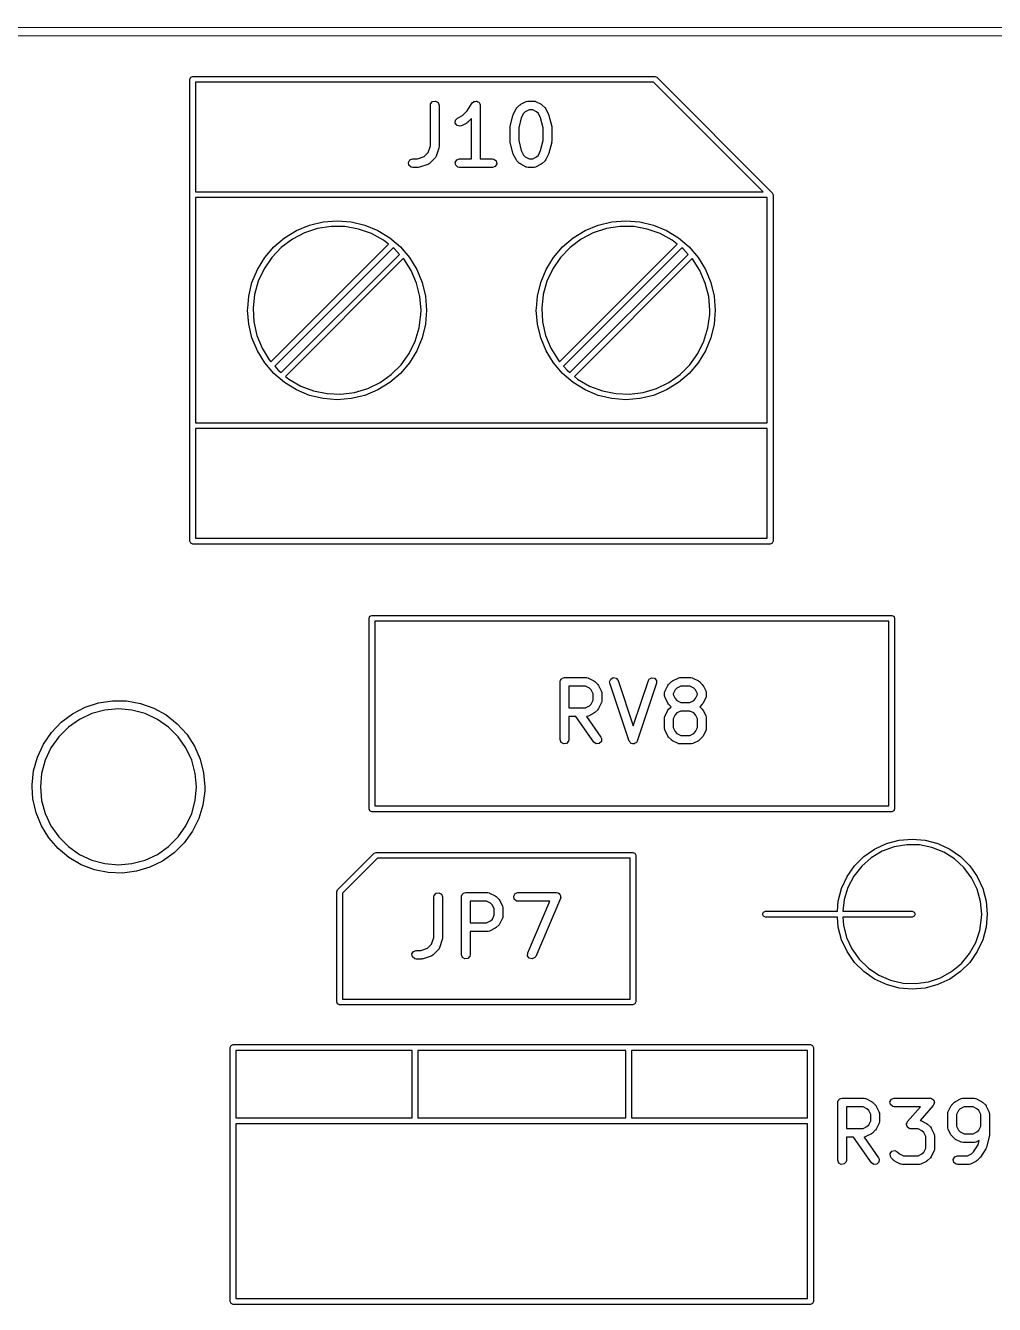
# Model space of a CAD drawing. Extents: x 10 to 287, y -200 to -10.
# Drawn here: x 139.07 to 155.85, y -58.83 to -36.68 of the extents above; entities that cross this region are included whole.
import ezdxf

# ---------------------------------------------------------------- set-up
doc = ezdxf.new("R2010")
doc.units = 0
doc.layers.add('BLACK', color=7, linetype='CONTINUOUS')

msp = doc.modelspace()

# ---------------------------------------------------------------- linework, layer by layer
at = {"layer": 'BLACK', "linetype": 'CONTINUOUS'}
for p, q in [((33.4913, -36.6809), (206.846, -36.7288)), ((206.771, -36.8788), (33.5663, -36.8309)), ((141.915, -37.611), (141.93, -37.5757)), ((141.915, -45.611), (141.915, -37.611)), ((141.93, -37.5757), (141.965, -37.561)), ((141.965, -37.561), (149.965, -37.561)), ((149.965, -37.561), (150, -37.5757)), ((150, -37.5757), (152, -39.5757)), ((142.015, -37.661), (142.015, -39.561)), ((149.944, -37.661), (142.015, -37.661)), ((151.844, -39.561), (149.944, -37.661)), ((146.08, -38.0634), (146.085, -38.0378)), ((146.08, -38.7655), (146.08, -38.0634)), ((146.085, -38.0378), (146.118, -37.9985)), ((146.118, -37.9985), (146.168, -37.9896)), ((146.168, -37.9896), (146.213, -38.0152)), ((146.213, -38.0152), (146.23, -38.0634)), ((146.23, -38.0634), (146.23, -38.7777)), ((146.716, -38.1585), (146.807, -38.0218)), ((146.807, -38.0218), (146.825, -38.003)), ((146.825, -38.003), (146.829, -38.0018)), ((146.829, -38.0018), (146.832, -37.9985)), ((146.832, -37.9985), (146.854, -37.9947)), ((146.854, -37.9947), (146.875, -37.9886)), ((146.875, -37.9886), (146.879, -37.9903)), ((146.879, -37.9903), (146.883, -37.9896)), ((146.883, -37.9896), (146.902, -38.0004)), ((146.902, -38.0004), (146.922, -38.0092)), ((146.922, -38.0092), (146.923, -38.0131)), ((146.923, -38.0131), (146.927, -38.0152)), ((146.927, -38.0152), (146.935, -38.0357)), ((146.935, -38.0357), (146.944, -38.0552)), ((146.944, -38.0552), (146.943, -38.0594)), ((146.943, -38.0594), (146.945, -38.0634)), ((146.945, -38.0634), (146.945, -38.9884)), ((147.579, -38.1056), (147.626, -38.058)), ((147.626, -38.058), (147.645, -38.0452)), ((147.645, -38.0452), (147.646, -38.044)), ((147.646, -38.044), (147.741, -37.9963)), ((147.741, -37.9963), (147.766, -37.9889)), ((147.766, -37.9889), (147.77, -37.99)), ((147.77, -37.99), (147.775, -37.9884)), ((147.775, -37.9884), (147.87, -37.9884)), ((147.87, -37.9884), (147.895, -37.9929)), ((147.895, -37.9929), (147.899, -37.9958)), ((147.899, -37.9958), (147.903, -37.9963)), ((147.903, -37.9963), (147.999, -38.044)), ((147.999, -38.044), (148.017, -38.0573)), ((148.017, -38.0573), (148.018, -38.058)), ((148.018, -38.058), (148.066, -38.1056)), ((146.515, -38.3193), (146.551, -38.2821)), ((146.551, -38.2821), (146.635, -38.2399)), ((146.635, -38.2399), (146.716, -38.1585)), ((146.795, -38.2921), (146.732, -38.3546)), ((146.795, -38.9884), (146.795, -38.2921)), ((147.464, -38.4262), (147.511, -38.2357)), ((147.511, -38.2357), (147.517, -38.2239)), ((147.517, -38.2204), (147.565, -38.1251)), ((147.517, -38.2239), (147.517, -38.2204)), ((147.565, -38.1251), (147.578, -38.1071)), ((147.578, -38.1071), (147.579, -38.1056)), ((147.655, -38.2801), (147.611, -38.4536)), ((147.693, -38.2031), (147.655, -38.2801)), ((147.724, -38.1727), (147.693, -38.2031)), ((147.792, -38.1384), (147.724, -38.1727)), ((147.852, -38.1384), (147.792, -38.1384)), ((147.921, -38.1727), (147.852, -38.1384)), ((147.951, -38.2031), (147.921, -38.1727)), ((147.989, -38.2801), (147.951, -38.2031)), ((148.033, -38.4536), (147.989, -38.2801)), ((148.066, -38.1056), (148.079, -38.124)), ((148.079, -38.124), (148.08, -38.1251)), ((148.08, -38.1251), (148.127, -38.2204)), ((148.127, -38.2204), (148.131, -38.2328)), ((148.131, -38.2328), (148.133, -38.2357)), ((148.133, -38.2357), (148.181, -38.4262)), ((146.512, -38.3705), (146.515, -38.3193)), ((146.543, -38.4117), (146.512, -38.3705)), ((146.593, -38.4236), (146.543, -38.4117)), ((146.618, -38.4162), (146.593, -38.4236)), ((146.713, -38.3686), (146.618, -38.4162)), ((146.714, -38.3674), (146.713, -38.3686)), ((146.732, -38.3546), (146.714, -38.3674)), ((147.461, -38.4444), (147.464, -38.4296)), ((147.461, -38.6825), (147.461, -38.4444)), ((147.464, -38.4296), (147.464, -38.4262)), ((147.611, -38.4536), (147.611, -38.6732)), ((148.033, -38.6732), (148.033, -38.4536)), ((148.181, -38.4262), (148.182, -38.4411)), ((148.182, -38.4411), (148.183, -38.4444)), ((148.183, -38.4444), (148.183, -38.6825)), ((147.463, -38.6857), (147.461, -38.6825)), ((147.464, -38.7007), (147.463, -38.6857)), ((147.511, -38.8911), (147.464, -38.7007)), ((147.611, -38.6732), (147.655, -38.8468)), ((147.989, -38.8468), (148.033, -38.6732)), ((148.181, -38.7007), (148.133, -38.8911)), ((148.183, -38.6825), (148.18, -38.6972)), ((148.18, -38.6972), (148.181, -38.7007)), ((145.858, -38.9884), (145.972, -38.9503)), ((145.972, -38.9503), (146.042, -38.8801)), ((146.042, -38.8801), (146.08, -38.7655)), ((146.161, -38.9736), (146.066, -39.0688)), ((146.163, -38.9695), (146.161, -38.9736)), ((146.167, -38.9672), (146.163, -38.9695)), ((146.179, -38.9443), (146.167, -38.9672)), ((146.227, -38.8014), (146.179, -38.9443)), ((146.23, -38.7777), (146.227, -38.7998)), ((146.227, -38.7998), (146.227, -38.8014)), ((147.513, -38.8941), (147.511, -38.8911)), ((147.517, -38.9065), (147.513, -38.8941)), ((147.565, -39.0017), (147.517, -38.9065)), ((147.655, -38.8468), (147.693, -38.9238)), ((147.693, -38.9238), (147.724, -38.9542)), ((147.724, -38.9542), (147.792, -38.9884)), ((147.852, -38.9884), (147.921, -38.9542)), ((147.921, -38.9542), (147.951, -38.9238)), ((147.951, -38.9238), (147.989, -38.8468)), ((148.127, -38.9065), (148.08, -39.0017)), ((148.128, -38.903), (148.127, -38.9065)), ((148.133, -38.8911), (148.128, -38.903)), ((145.701, -39.0504), (145.726, -39.006)), ((145.71, -39.1009), (145.701, -39.0504)), ((145.749, -39.1339), (145.71, -39.1009)), ((145.726, -39.006), (145.775, -38.9884)), ((145.775, -39.1384), (145.749, -39.1339)), ((145.775, -38.9884), (145.858, -38.9884)), ((145.87, -39.1384), (145.775, -39.1384)), ((145.871, -39.1379), (145.87, -39.1384)), ((145.893, -39.1346), (145.871, -39.1379)), ((146.036, -39.087), (145.893, -39.1346)), ((146.04, -39.0842), (146.036, -39.087)), ((146.044, -39.0838), (146.04, -39.0842)), ((146.066, -39.0688), (146.044, -39.0838)), ((146.51, -39.0504), (146.536, -39.006)), ((146.519, -39.1009), (146.51, -39.0504)), ((146.558, -39.1339), (146.519, -39.1009)), ((146.536, -39.006), (146.584, -38.9884)), ((146.584, -39.1384), (146.558, -39.1339)), ((146.584, -38.9884), (146.795, -38.9884)), ((147.155, -39.1384), (146.584, -39.1384)), ((146.945, -38.9884), (147.155, -38.9884)), ((147.155, -38.9884), (147.181, -38.9929)), ((147.204, -39.1209), (147.155, -39.1384)), ((147.181, -38.9929), (147.22, -39.0259)), ((147.229, -39.0764), (147.204, -39.1209)), ((147.22, -39.0259), (147.229, -39.0764)), ((147.566, -39.0029), (147.565, -39.0017)), ((147.579, -39.0212), (147.566, -39.0029)), ((147.626, -39.0688), (147.579, -39.0212)), ((147.628, -39.0695), (147.626, -39.0688)), ((147.646, -39.0829), (147.628, -39.0695)), ((147.741, -39.1305), (147.646, -39.0829)), ((147.745, -39.131), (147.741, -39.1305)), ((147.749, -39.1339), (147.745, -39.131)), ((147.775, -39.1384), (147.749, -39.1339)), ((147.87, -39.1384), (147.775, -39.1384)), ((147.792, -38.9884), (147.852, -38.9884)), ((147.874, -39.1369), (147.87, -39.1384)), ((147.878, -39.1379), (147.874, -39.1369)), ((147.903, -39.1305), (147.878, -39.1379)), ((147.999, -39.0829), (147.903, -39.1305)), ((148, -39.0817), (147.999, -39.0829)), ((148.018, -39.0688), (148, -39.0817)), ((148.066, -39.0212), (148.018, -39.0688)), ((148.08, -39.0017), (148.066, -39.0197)), ((148.066, -39.0197), (148.066, -39.0212)), ((142.015, -39.561), (151.844, -39.561)), ((152, -39.5757), (152.015, -39.611)), ((152.015, -39.611), (152.015, -45.611)), ((142.015, -39.661), (142.015, -43.561)), ((151.915, -39.661), (142.015, -39.661)), ((151.915, -43.561), (151.915, -39.661)), ((143.986, -40.1369), (144.223, -40.0801)), ((144.223, -40.0801), (144.465, -40.061)), ((144.465, -40.061), (144.707, -40.0801)), ((144.707, -40.0801), (144.944, -40.1369)), ((148.986, -40.1369), (149.223, -40.0801)), ((149.223, -40.0801), (149.465, -40.061)), ((149.465, -40.061), (149.707, -40.0801)), ((149.707, -40.0801), (149.944, -40.1369)), ((143.554, -40.3571), (143.761, -40.23)), ((143.901, -40.2698), (143.69, -40.3799)), ((143.761, -40.23), (143.986, -40.1369)), ((144.128, -40.1957), (143.901, -40.2698)), ((144.364, -40.1596), (144.128, -40.1957)), ((144.602, -40.1625), (144.364, -40.1596)), ((144.837, -40.2043), (144.602, -40.1625)), ((145.061, -40.2839), (144.837, -40.2043)), ((144.944, -40.1369), (145.169, -40.23)), ((145.27, -40.3992), (145.061, -40.2839)), ((145.169, -40.23), (145.376, -40.3571)), ((148.554, -40.3571), (148.761, -40.23)), ((148.901, -40.2698), (148.69, -40.3799)), ((148.761, -40.23), (148.986, -40.1369)), ((149.128, -40.1957), (148.901, -40.2698)), ((149.364, -40.1596), (149.128, -40.1957)), ((149.602, -40.1625), (149.364, -40.1596)), ((149.837, -40.2043), (149.602, -40.1625)), ((150.061, -40.2839), (149.837, -40.2043)), ((149.944, -40.1369), (150.169, -40.23)), ((150.27, -40.3992), (150.061, -40.2839)), ((150.169, -40.23), (150.376, -40.3571)), ((143.211, -40.7), (143.369, -40.515)), ((143.319, -42.5031), (145.355, -40.4662)), ((143.499, -40.523), (143.334, -40.6954)), ((143.369, -40.515), (143.554, -40.3571)), ((145.434, -40.5286), (143.385, -42.5789)), ((143.69, -40.3799), (143.499, -40.523)), ((145.355, -40.4662), (145.27, -40.3992)), ((145.376, -40.3571), (145.561, -40.515)), ((145.457, -40.5469), (145.434, -40.5286)), ((145.561, -40.515), (145.719, -40.7)), ((148.211, -40.7), (148.369, -40.515)), ((148.319, -42.5031), (150.356, -40.4667)), ((148.499, -40.523), (148.334, -40.6954)), ((148.369, -40.515), (148.554, -40.3571)), ((150.435, -40.5291), (148.385, -42.5789)), ((148.69, -40.3799), (148.499, -40.523)), ((150.356, -40.4667), (150.27, -40.3992)), ((150.376, -40.3571), (150.561, -40.515)), ((150.457, -40.5469), (150.435, -40.5291)), ((150.561, -40.515), (150.719, -40.7)), ((143.084, -40.9074), (143.211, -40.7)), ((143.334, -40.6954), (143.2, -40.8924)), ((143.497, -42.6917), (145.545, -40.6428)), ((145.612, -40.7169), (143.574, -42.7559)), ((145.545, -40.6428), (145.457, -40.5469)), ((145.618, -40.7233), (145.612, -40.7169)), ((145.747, -40.9235), (145.618, -40.7233)), ((145.719, -40.7), (145.846, -40.9074)), ((148.084, -40.9074), (148.211, -40.7)), ((148.334, -40.6954), (148.2, -40.8924)), ((148.497, -42.6917), (150.545, -40.6433)), ((150.612, -40.7174), (148.574, -42.7559)), ((150.545, -40.6433), (150.457, -40.5469)), ((150.618, -40.7233), (150.612, -40.7174)), ((150.747, -40.9235), (150.618, -40.7233)), ((150.719, -40.7), (150.846, -40.9074)), ((142.991, -41.1321), (143.084, -40.9074)), ((143.2, -40.8924), (143.1, -41.1086)), ((145.842, -41.1422), (145.747, -40.9235)), ((145.846, -40.9074), (145.939, -41.1321)), ((147.991, -41.1321), (148.084, -40.9074)), ((148.2, -40.8924), (148.1, -41.1086)), ((150.842, -41.1422), (150.747, -40.9235)), ((150.846, -40.9074), (150.939, -41.1321)), ((142.934, -41.3686), (142.991, -41.1321)), ((143.1, -41.1086), (143.036, -41.3384)), ((145.9, -41.3734), (145.842, -41.1422)), ((145.939, -41.1321), (145.996, -41.3686)), ((147.934, -41.3686), (147.991, -41.1321)), ((148.1, -41.1086), (148.036, -41.3384)), ((150.9, -41.3734), (150.842, -41.1422)), ((150.939, -41.1321), (150.996, -41.3686)), ((142.918, -41.5755), (142.934, -41.3686)), ((143.036, -41.3384), (143.01, -41.5755)), ((145.92, -41.611), (145.9, -41.3734)), ((145.996, -41.3686), (146.015, -41.611)), ((147.918, -41.5755), (147.934, -41.3686)), ((148.036, -41.3384), (148.01, -41.5755)), ((150.92, -41.611), (150.9, -41.3734)), ((150.996, -41.3686), (151.015, -41.611)), ((142.915, -41.611), (142.918, -41.5755)), ((142.934, -41.8535), (142.915, -41.611)), ((143.01, -41.5755), (143.024, -41.8135)), ((145.918, -41.6821), (145.92, -41.611)), ((146.015, -41.611), (145.996, -41.8535)), ((147.915, -41.611), (147.918, -41.5755)), ((147.934, -41.8535), (147.915, -41.611)), ((148.01, -41.5755), (148.024, -41.8135)), ((150.918, -41.6821), (150.92, -41.611)), ((151.015, -41.611), (150.996, -41.8535)), ((142.991, -42.09), (142.934, -41.8535)), ((143.024, -41.8135), (143.077, -42.0461)), ((145.887, -41.9185), (145.918, -41.6821)), ((145.996, -41.8535), (145.939, -42.09)), ((147.991, -42.09), (147.934, -41.8535)), ((148.024, -41.8135), (148.077, -42.0461)), ((150.887, -41.9185), (150.918, -41.6821)), ((150.996, -41.8535), (150.939, -42.09)), ((143.077, -42.0461), (143.166, -42.2671)), ((145.818, -42.1467), (145.887, -41.9185)), ((148.077, -42.0461), (148.166, -42.2671)), ((150.818, -42.1467), (150.887, -41.9185)), ((143.084, -42.3147), (142.991, -42.09)), ((143.166, -42.2671), (143.291, -42.4704)), ((145.712, -42.3604), (145.818, -42.1467)), ((145.939, -42.09), (145.846, -42.3147)), ((148.084, -42.3147), (147.991, -42.09)), ((148.166, -42.2671), (148.291, -42.4704)), ((150.712, -42.3604), (150.818, -42.1467)), ((150.939, -42.09), (150.846, -42.3147)), ((143.211, -42.5221), (143.084, -42.3147)), ((143.369, -42.7071), (143.211, -42.5221)), ((143.291, -42.4704), (143.319, -42.5031)), ((145.719, -42.5221), (145.561, -42.7071)), ((145.573, -42.554), (145.712, -42.3604)), ((145.846, -42.3147), (145.719, -42.5221)), ((148.211, -42.5221), (148.084, -42.3147)), ((148.369, -42.7071), (148.211, -42.5221)), ((148.291, -42.4704), (148.319, -42.5031)), ((150.719, -42.5221), (150.561, -42.7071)), ((150.573, -42.554), (150.712, -42.3604)), ((150.846, -42.3147), (150.719, -42.5221)), ((143.554, -42.865), (143.369, -42.7071)), ((143.385, -42.5789), (143.447, -42.6506)), ((143.447, -42.6506), (143.497, -42.6917)), ((145.21, -42.8608), (145.404, -42.7223)), ((145.561, -42.7071), (145.376, -42.865)), ((145.404, -42.7223), (145.573, -42.554)), ((148.554, -42.865), (148.369, -42.7071)), ((148.385, -42.5789), (148.447, -42.6506)), ((148.447, -42.6506), (148.497, -42.6917)), ((150.21, -42.8608), (150.404, -42.7223)), ((150.561, -42.7071), (150.376, -42.865)), ((150.404, -42.7223), (150.573, -42.554)), ((143.761, -42.9921), (143.554, -42.865)), ((143.574, -42.7559), (143.63, -42.8029)), ((143.63, -42.8029), (143.836, -42.9232)), ((143.836, -42.9232), (144.059, -43.0082)), ((144.768, -43.0342), (144.996, -42.9657)), ((144.996, -42.9657), (145.21, -42.8608)), ((145.376, -42.865), (145.169, -42.9921)), ((148.761, -42.9921), (148.554, -42.865)), ((148.574, -42.7559), (148.63, -42.8029)), ((148.63, -42.8029), (148.836, -42.9232)), ((148.836, -42.9232), (149.059, -43.0082)), ((149.768, -43.0342), (149.996, -42.9657)), ((149.996, -42.9657), (150.21, -42.8608)), ((150.376, -42.865), (150.169, -42.9921)), ((143.986, -43.0852), (143.761, -42.9921)), ((144.223, -43.142), (143.986, -43.0852)), ((144.059, -43.0082), (144.293, -43.0558)), ((144.465, -43.161), (144.223, -43.142)), ((144.293, -43.0558), (144.531, -43.0645)), ((144.707, -43.142), (144.465, -43.161)), ((144.531, -43.0645), (144.768, -43.0342)), ((144.944, -43.0852), (144.707, -43.142)), ((145.169, -42.9921), (144.944, -43.0852)), ((148.986, -43.0852), (148.761, -42.9921)), ((149.223, -43.142), (148.986, -43.0852)), ((149.059, -43.0082), (149.293, -43.0558)), ((149.465, -43.161), (149.223, -43.142)), ((149.293, -43.0558), (149.531, -43.0645)), ((149.707, -43.142), (149.465, -43.161)), ((149.531, -43.0645), (149.768, -43.0342)), ((149.944, -43.0852), (149.707, -43.142)), ((150.169, -42.9921), (149.944, -43.0852)), ((142.015, -43.561), (151.915, -43.561)), ((142.015, -43.661), (142.015, -45.561)), ((151.915, -43.661), (142.015, -43.661)), ((151.915, -45.561), (151.915, -43.661)), ((141.93, -45.6464), (141.915, -45.611)), ((142.015, -45.561), (151.915, -45.561)), ((152.015, -45.611), (152, -45.6464)), ((141.965, -45.661), (141.93, -45.6464)), ((151.965, -45.661), (141.965, -45.661)), ((152, -45.6464), (151.965, -45.661)), ((145.019, -46.946), (145.034, -46.9107)), ((145.019, -50.246), (145.019, -46.946)), ((145.034, -46.9107), (145.069, -46.896)), ((145.069, -46.896), (154.069, -46.896)), ((154.069, -46.896), (154.104, -46.9107)), ((154.104, -46.9107), (154.119, -46.946)), ((154.119, -46.946), (154.119, -50.246)), ((145.119, -46.996), (145.119, -50.196)), ((154.019, -46.996), (145.119, -46.996)), ((154.019, -50.196), (154.019, -46.996)), ((148.327, -48.0484), (148.329, -48.0387)), ((148.327, -49.0484), (148.327, -48.0484)), ((148.328, -48.0354), (148.33, -48.0325)), ((148.329, -48.0387), (148.328, -48.0354)), ((148.33, -48.0325), (148.332, -48.0228)), ((148.332, -48.0228), (148.344, -48.0078)), ((148.344, -48.0078), (148.354, -47.991)), ((148.354, -47.991), (148.36, -47.9887)), ((148.36, -47.9887), (148.365, -47.9835)), ((148.365, -47.9835), (148.384, -47.9801)), ((148.384, -47.9801), (148.402, -47.9734)), ((148.402, -47.9734), (148.783, -47.9734)), ((148.783, -47.9734), (148.809, -47.9779)), ((148.809, -47.9779), (148.812, -47.9808)), ((148.812, -47.9808), (148.817, -47.9813)), ((148.817, -47.9813), (148.912, -48.029)), ((148.912, -48.029), (148.93, -48.0423)), ((148.93, -48.0423), (148.931, -48.043)), ((148.931, -48.043), (148.979, -48.0906)), ((149.184, -48.0464), (149.203, -47.9987)), ((149.188, -48.0721), (149.184, -48.0464)), ((149.203, -47.9987), (149.248, -47.9742)), ((149.248, -47.9742), (149.299, -47.9845)), ((149.299, -47.9845), (149.33, -48.0247)), ((149.33, -48.0247), (149.593, -48.8113)), ((149.593, -48.8113), (149.855, -48.0247)), ((149.855, -48.0247), (149.867, -48.0018)), ((149.867, -48.0018), (149.911, -47.9749)), ((149.911, -47.9749), (149.962, -47.9825)), ((149.962, -47.9825), (149.996, -48.0209)), ((149.996, -48.0209), (149.997, -48.0721)), ((150.206, -48.0906), (150.254, -48.043)), ((150.254, -48.043), (150.272, -48.0302)), ((150.272, -48.0302), (150.273, -48.029)), ((150.273, -48.029), (150.369, -47.9813)), ((150.369, -47.9813), (150.394, -47.9739)), ((150.394, -47.9739), (150.398, -47.975)), ((150.398, -47.975), (150.402, -47.9734)), ((150.402, -47.9734), (150.593, -47.9734)), ((150.593, -47.9734), (150.618, -47.9779)), ((150.618, -47.9779), (150.622, -47.9808)), ((150.622, -47.9808), (150.626, -47.9813)), ((150.626, -47.9813), (150.721, -48.029)), ((150.721, -48.029), (150.739, -48.0423)), ((150.739, -48.0423), (150.741, -48.043)), ((150.741, -48.043), (150.789, -48.0906)), ((148.477, -48.1234), (148.477, -48.4972)), ((148.765, -48.1234), (148.477, -48.1234)), ((148.834, -48.1577), (148.765, -48.1234)), ((148.864, -48.1881), (148.834, -48.1577)), ((148.899, -48.2566), (148.864, -48.1881)), ((148.899, -48.3641), (148.899, -48.2566)), ((148.979, -48.0906), (148.992, -48.109)), ((148.992, -48.109), (148.993, -48.1101)), ((148.993, -48.1101), (149.041, -48.2054)), ((149.041, -48.2054), (149.048, -48.2303)), ((149.048, -48.2303), (149.047, -48.2347)), ((149.047, -48.2347), (149.049, -48.2389)), ((149.049, -48.2389), (149.049, -48.3818)), ((149.522, -49.0721), (149.188, -48.0721)), ((149.997, -48.0721), (149.664, -49.0721)), ((150.137, -48.2389), (150.141, -48.2132)), ((150.137, -48.2865), (150.137, -48.2389)), ((150.141, -48.2132), (150.144, -48.2098)), ((150.144, -48.2098), (150.145, -48.2054)), ((150.145, -48.2054), (150.192, -48.1101)), ((150.192, -48.1101), (150.206, -48.0921)), ((150.206, -48.0921), (150.206, -48.0906)), ((150.321, -48.1881), (150.287, -48.2566)), ((150.287, -48.2566), (150.287, -48.2688)), ((150.287, -48.2688), (150.321, -48.3373)), ((150.351, -48.1577), (150.321, -48.1881)), ((150.42, -48.1234), (150.351, -48.1577)), ((150.575, -48.1234), (150.42, -48.1234)), ((150.643, -48.1577), (150.575, -48.1234)), ((150.674, -48.1881), (150.643, -48.1577)), ((150.708, -48.2566), (150.674, -48.1881)), ((150.674, -48.3373), (150.708, -48.2688)), ((150.708, -48.2688), (150.708, -48.2566)), ((150.789, -48.0906), (150.801, -48.109)), ((150.801, -48.109), (150.803, -48.1101)), ((150.803, -48.1101), (150.85, -48.2054)), ((150.85, -48.2054), (150.858, -48.2303)), ((150.858, -48.2303), (150.857, -48.2347)), ((150.857, -48.2347), (150.858, -48.2389)), ((150.858, -48.2389), (150.858, -48.2865)), ((139.882, -48.6011), (140.1, -48.4879)), ((140.1, -48.4879), (140.332, -48.4118)), ((140.332, -48.4118), (140.575, -48.3748)), ((140.575, -48.3748), (140.82, -48.3778)), ((140.82, -48.3778), (141.061, -48.4207)), ((141.061, -48.4207), (141.292, -48.5025)), ((141.292, -48.5025), (141.506, -48.6209)), ((148.477, -48.4972), (148.765, -48.4972)), ((148.765, -48.4972), (148.834, -48.463)), ((148.834, -48.463), (148.864, -48.4326)), ((148.864, -48.4326), (148.899, -48.3641)), ((149.041, -48.4153), (148.993, -48.5105)), ((149.044, -48.4074), (149.041, -48.4108)), ((149.041, -48.4108), (149.041, -48.4153)), ((149.049, -48.3818), (149.044, -48.4074)), ((150.138, -48.2907), (150.137, -48.2865)), ((150.137, -48.2951), (150.138, -48.2907)), ((150.145, -48.3201), (150.137, -48.2951)), ((150.192, -48.4153), (150.145, -48.3201)), ((150.193, -48.4164), (150.192, -48.4153)), ((150.206, -48.4348), (150.193, -48.4164)), ((150.249, -48.477), (150.206, -48.4348)), ((150.206, -48.5192), (150.249, -48.477)), ((150.321, -48.3373), (150.351, -48.3677)), ((150.351, -48.3677), (150.42, -48.402)), ((150.42, -48.402), (150.575, -48.402)), ((150.575, -48.402), (150.643, -48.3677)), ((150.643, -48.3677), (150.674, -48.3373)), ((150.789, -48.4348), (150.746, -48.477)), ((150.746, -48.477), (150.789, -48.5192)), ((150.803, -48.4153), (150.789, -48.4333)), ((150.789, -48.4333), (150.789, -48.4348)), ((150.85, -48.3201), (150.803, -48.4153)), ((150.851, -48.3156), (150.85, -48.3201)), ((150.854, -48.3122), (150.851, -48.3156)), ((150.858, -48.2865), (150.854, -48.3122)), ((139.686, -48.7482), (139.882, -48.6011)), ((140.004, -48.6969), (139.811, -48.8319)), ((140.217, -48.5974), (140.004, -48.6969)), ((140.444, -48.5365), (140.217, -48.5974)), ((140.679, -48.516), (140.444, -48.5365)), ((140.913, -48.5365), (140.679, -48.516)), ((141.141, -48.5974), (140.913, -48.5365)), ((141.354, -48.6969), (141.141, -48.5974)), ((141.547, -48.8319), (141.354, -48.6969)), ((141.506, -48.6209), (141.698, -48.7727)), ((148.601, -48.6472), (148.477, -48.6472)), ((148.477, -48.6472), (148.477, -49.0484)), ((148.912, -49.0914), (148.601, -48.6472)), ((148.787, -48.6457), (148.784, -48.6469)), ((148.784, -48.6469), (149.035, -49.0054)), ((148.792, -48.6467), (148.787, -48.6457)), ((148.817, -48.6393), (148.792, -48.6467)), ((148.912, -48.5917), (148.817, -48.6393)), ((148.913, -48.5905), (148.912, -48.5917)), ((148.931, -48.5776), (148.913, -48.5905)), ((148.979, -48.53), (148.931, -48.5776)), ((148.98, -48.5285), (148.979, -48.53)), ((148.993, -48.5105), (148.98, -48.5285)), ((150.137, -48.6675), (150.141, -48.6418)), ((150.137, -48.8579), (150.137, -48.6675)), ((150.141, -48.6418), (150.144, -48.6384)), ((150.144, -48.6384), (150.145, -48.6339)), ((150.145, -48.6339), (150.192, -48.5387)), ((150.192, -48.5387), (150.206, -48.5207)), ((150.206, -48.5207), (150.206, -48.5192)), ((150.321, -48.6167), (150.287, -48.6852)), ((150.287, -48.6852), (150.287, -48.8402)), ((150.351, -48.5863), (150.321, -48.6167)), ((150.42, -48.552), (150.351, -48.5863)), ((150.575, -48.552), (150.42, -48.552)), ((150.643, -48.5863), (150.575, -48.552)), ((150.674, -48.6167), (150.643, -48.5863)), ((150.708, -48.6852), (150.674, -48.6167)), ((150.708, -48.8402), (150.708, -48.6852)), ((150.789, -48.5192), (150.801, -48.5376)), ((150.801, -48.5376), (150.803, -48.5387)), ((150.803, -48.5387), (150.85, -48.6339)), ((150.85, -48.6339), (150.858, -48.6589)), ((150.858, -48.6589), (150.857, -48.6633)), ((150.857, -48.6633), (150.858, -48.6675)), ((150.858, -48.6675), (150.858, -48.8579)), ((139.379, -49.1276), (139.517, -48.9253)), ((139.517, -48.9253), (139.686, -48.7482)), ((139.811, -48.8319), (139.645, -48.9983)), ((141.713, -48.9983), (141.547, -48.8319)), ((141.698, -48.7727), (141.863, -48.9539)), ((150.138, -48.8622), (150.137, -48.8579)), ((150.137, -48.8665), (150.138, -48.8622)), ((150.145, -48.8915), (150.137, -48.8665)), ((150.192, -48.9867), (150.145, -48.8915)), ((150.287, -48.8402), (150.321, -48.9088)), ((150.321, -48.9088), (150.351, -48.9392)), ((150.351, -48.9392), (150.42, -48.9734)), ((150.575, -48.9734), (150.643, -48.9392)), ((150.643, -48.9392), (150.674, -48.9088)), ((150.674, -48.9088), (150.708, -48.8402)), ((150.85, -48.8915), (150.803, -48.9867)), ((150.851, -48.887), (150.85, -48.8915)), ((150.854, -48.8836), (150.851, -48.887)), ((150.858, -48.8579), (150.854, -48.8836)), ((139.276, -49.3499), (139.379, -49.1276)), ((139.645, -48.9983), (139.51, -49.191)), ((141.848, -49.191), (141.713, -48.9983)), ((141.863, -48.9539), (141.996, -49.1596)), ((141.996, -49.1596), (142.094, -49.3843)), ((148.345, -49.0966), (148.327, -49.0484)), ((148.389, -49.1223), (148.345, -49.0966)), ((148.44, -49.1134), (148.389, -49.1223)), ((148.473, -49.0741), (148.44, -49.1134)), ((148.477, -49.0484), (148.473, -49.0741)), ((148.954, -49.1209), (148.912, -49.0914)), ((149.005, -49.1164), (148.954, -49.1209)), ((149.042, -49.0801), (149.005, -49.1164)), ((149.035, -49.0054), (149.046, -49.029)), ((149.046, -49.029), (149.042, -49.0801)), ((149.523, -49.0738), (149.522, -49.0721)), ((149.523, -49.076), (149.523, -49.0738)), ((149.539, -49.0938), (149.523, -49.076)), ((149.553, -49.1123), (149.539, -49.0938)), ((149.556, -49.1128), (149.553, -49.1123)), ((149.557, -49.1144), (149.556, -49.1128)), ((149.58, -49.1179), (149.557, -49.1144)), ((149.604, -49.1226), (149.58, -49.1179)), ((149.606, -49.1216), (149.604, -49.1226)), ((149.608, -49.1219), (149.606, -49.1216)), ((149.628, -49.1095), (149.608, -49.1219)), ((149.649, -49.0982), (149.628, -49.1095)), ((149.65, -49.0962), (149.649, -49.0982)), ((149.651, -49.095), (149.65, -49.0962)), ((149.664, -49.0721), (149.651, -49.095)), ((150.193, -48.9879), (150.192, -48.9867)), ((150.206, -49.0062), (150.193, -48.9879)), ((150.254, -49.0538), (150.206, -49.0062)), ((150.255, -49.0545), (150.254, -49.0538)), ((150.273, -49.0679), (150.255, -49.0545)), ((150.369, -49.1155), (150.273, -49.0679)), ((150.373, -49.116), (150.369, -49.1155)), ((150.377, -49.1189), (150.373, -49.116)), ((150.402, -49.1234), (150.377, -49.1189)), ((150.593, -49.1234), (150.402, -49.1234)), ((150.42, -48.9734), (150.575, -48.9734)), ((150.597, -49.1219), (150.593, -49.1234)), ((150.601, -49.1229), (150.597, -49.1219)), ((150.626, -49.1155), (150.601, -49.1229)), ((150.721, -49.0679), (150.626, -49.1155)), ((150.723, -49.0667), (150.721, -49.0679)), ((150.741, -49.0538), (150.723, -49.0667)), ((150.789, -49.0062), (150.741, -49.0538)), ((150.803, -48.9867), (150.789, -49.0047)), ((150.789, -49.0047), (150.789, -49.0062)), ((139.21, -49.5859), (139.276, -49.3499)), ((139.51, -49.191), (139.41, -49.4043)), ((141.947, -49.4043), (141.848, -49.191)), ((142.094, -49.3843), (142.154, -49.6219)), ((139.184, -49.8295), (139.21, -49.5859)), ((139.41, -49.4043), (139.349, -49.6316)), ((142.008, -49.6316), (141.947, -49.4043)), ((139.187, -49.866), (139.184, -49.8295)), ((139.349, -49.6316), (139.329, -49.866)), ((142.029, -49.866), (142.008, -49.6316)), ((142.154, -49.6219), (142.174, -49.866)), ((139.199, -50.0741), (139.187, -49.866)), ((139.329, -49.866), (139.349, -50.1005)), ((142.008, -50.1005), (142.029, -49.866)), ((142.172, -49.9391), (142.14, -50.182)), ((142.174, -49.866), (142.172, -49.9391)), ((139.252, -50.3131), (139.199, -50.0741)), ((139.349, -50.1005), (139.41, -50.3278)), ((141.947, -50.3278), (142.008, -50.1005)), ((142.14, -50.182), (142.069, -50.4164)), ((145.034, -50.2814), (145.019, -50.246)), ((145.119, -50.196), (154.019, -50.196)), ((154.119, -50.246), (154.104, -50.2814)), ((139.345, -50.5401), (139.252, -50.3131)), ((139.41, -50.3278), (139.51, -50.5411)), ((141.848, -50.5411), (141.947, -50.3278)), ((142.069, -50.4164), (141.96, -50.636)), ((145.069, -50.296), (145.034, -50.2814)), ((154.069, -50.296), (145.069, -50.296)), ((154.104, -50.2814), (154.069, -50.296)), ((139.473, -50.7489), (139.345, -50.5401)), ((139.51, -50.5411), (139.645, -50.7338)), ((141.713, -50.7338), (141.848, -50.5411)), ((141.96, -50.636), (141.817, -50.8349)), ((139.633, -50.9341), (139.473, -50.7489)), ((139.821, -51.0906), (139.633, -50.9341)), ((139.645, -50.7338), (139.811, -50.9002)), ((139.811, -50.9002), (140.004, -51.0352)), ((141.354, -51.0352), (141.547, -50.9002)), ((141.547, -50.9002), (141.713, -50.7338)), ((141.817, -50.8349), (141.644, -51.0078)), ((153.774, -50.9442), (153.979, -50.8484)), ((154.112, -50.9059), (153.905, -50.9823)), ((153.979, -50.8484), (154.198, -50.7897)), ((154.329, -50.8686), (154.112, -50.9059)), ((154.198, -50.7897), (154.424, -50.77)), ((154.55, -50.8715), (154.329, -50.8686)), ((154.424, -50.77), (154.65, -50.7897)), ((154.766, -50.9145), (154.55, -50.8715)), ((154.65, -50.7897), (154.868, -50.8484)), ((154.971, -50.9962), (154.766, -50.9145)), ((154.868, -50.8484), (155.074, -50.9442)), ((140.033, -51.2142), (139.821, -51.0906)), ((140.004, -51.0352), (140.217, -51.1347)), ((140.217, -51.1347), (140.444, -51.1956)), ((140.913, -51.1956), (141.141, -51.1347)), ((141.141, -51.1347), (141.354, -51.0352)), ((141.444, -51.1501), (141.224, -51.2579)), ((141.644, -51.0078), (141.444, -51.1501)), ((144.474, -51.6496), (145.109, -51.0146)), ((145.165, -51.1), (144.559, -51.7057)), ((145.109, -51.0146), (145.144, -51)), ((145.144, -51), (149.589, -51)), ((149.539, -51.1), (145.165, -51.1)), ((149.539, -53.54), (149.539, -51.1)), ((149.589, -51), (149.624, -51.0146)), ((149.624, -51.0146), (149.639, -51.05)), ((149.639, -51.05), (149.639, -53.59)), ((153.428, -51.2344), (153.588, -51.0741)), ((153.716, -51.095), (153.55, -51.2404)), ((153.588, -51.0741), (153.774, -50.9442)), ((153.905, -50.9823), (153.716, -51.095)), ((155.158, -51.1139), (154.971, -50.9962)), ((155.074, -50.9442), (155.259, -51.0741)), ((155.319, -51.2636), (155.158, -51.1139)), ((155.259, -51.0741), (155.42, -51.2344)), ((140.262, -51.3016), (140.033, -51.2142)), ((140.502, -51.3504), (140.262, -51.3016)), ((140.444, -51.1956), (140.679, -51.2161)), ((140.747, -51.3594), (140.502, -51.3504)), ((140.679, -51.2161), (140.913, -51.1956)), ((140.99, -51.3283), (140.747, -51.3594)), ((141.224, -51.2579), (140.99, -51.3283)), ((153.298, -51.42), (153.428, -51.2344)), ((153.55, -51.2404), (153.413, -51.4136)), ((155.451, -51.4403), (155.319, -51.2636)), ((155.42, -51.2344), (155.55, -51.42)), ((153.202, -51.6254), (153.298, -51.42)), ((153.413, -51.4136), (153.31, -51.6088)), ((155.549, -51.6381), (155.451, -51.4403)), ((155.55, -51.42), (155.645, -51.6254)), ((144.459, -51.685), (144.474, -51.6496)), ((144.459, -53.59), (144.459, -51.685)), ((144.559, -51.7057), (144.559, -53.54)), ((146.141, -51.7724), (146.145, -51.7467)), ((146.141, -52.4745), (146.141, -51.7724)), ((146.145, -51.7467), (146.178, -51.7074)), ((146.178, -51.7074), (146.229, -51.6985)), ((146.229, -51.6985), (146.273, -51.7242)), ((146.273, -51.7242), (146.291, -51.7724)), ((146.291, -51.7724), (146.291, -52.4867)), ((146.617, -51.7724), (146.618, -51.7626)), ((146.617, -52.7724), (146.617, -51.7724)), ((146.618, -51.7594), (146.62, -51.7565)), ((146.618, -51.7626), (146.618, -51.7594)), ((146.62, -51.7565), (146.621, -51.7467)), ((146.621, -51.7467), (146.634, -51.7318)), ((146.634, -51.7318), (146.644, -51.7149)), ((146.644, -51.7149), (146.65, -51.7126)), ((146.65, -51.7126), (146.654, -51.7074)), ((146.654, -51.7074), (146.673, -51.704)), ((146.673, -51.704), (146.692, -51.6974)), ((146.692, -51.6974), (147.073, -51.6974)), ((147.073, -51.6974), (147.098, -51.7019)), ((147.098, -51.7019), (147.102, -51.7048)), ((147.102, -51.7048), (147.106, -51.7053)), ((147.106, -51.7053), (147.201, -51.7529)), ((147.201, -51.7529), (147.219, -51.7663)), ((147.219, -51.7663), (147.221, -51.767)), ((147.221, -51.767), (147.269, -51.8146)), ((147.269, -51.8146), (147.281, -51.833)), ((147.523, -51.7594), (147.548, -51.7149)), ((147.532, -51.8099), (147.523, -51.7594)), ((147.571, -51.8429), (147.532, -51.8099)), ((147.548, -51.7149), (147.596, -51.6974)), ((147.596, -51.6974), (148.263, -51.6974)), ((148.332, -51.8019), (147.904, -52.8019)), ((148.263, -51.6974), (148.289, -51.7019)), ((148.289, -51.7019), (148.296, -51.7076)), ((148.296, -51.7076), (148.304, -51.7096)), ((148.304, -51.7096), (148.315, -51.7236)), ((148.315, -51.7236), (148.328, -51.7349)), ((148.328, -51.7349), (148.33, -51.7436)), ((148.33, -51.7436), (148.335, -51.7507)), ((148.333, -51.7931), (148.332, -51.8019)), ((148.337, -51.7854), (148.333, -51.7931)), ((148.335, -51.7507), (148.334, -51.7682)), ((148.334, -51.7682), (148.337, -51.7854)), ((153.144, -51.8443), (153.202, -51.6254)), ((153.245, -51.8194), (153.221, -52.02)), ((153.31, -51.6088), (153.245, -51.8194)), ((155.609, -51.8504), (155.549, -51.6381)), ((155.645, -51.6254), (155.704, -51.8443)), ((146.767, -51.8474), (146.767, -52.2212)), ((147.055, -51.8474), (146.767, -51.8474)), ((147.123, -51.8816), (147.055, -51.8474)), ((147.154, -51.912), (147.123, -51.8816)), ((147.188, -51.9806), (147.154, -51.912)), ((147.188, -52.088), (147.188, -51.9806)), ((147.281, -51.833), (147.283, -51.8341)), ((147.283, -51.8341), (147.33, -51.9293)), ((147.33, -51.9293), (147.338, -51.9543)), ((147.338, -51.9543), (147.337, -51.9586)), ((147.337, -51.9586), (147.338, -51.9629)), ((147.338, -51.9629), (147.338, -52.1057)), ((147.596, -51.8474), (147.571, -51.8429)), ((148.149, -51.8474), (147.596, -51.8474)), ((147.766, -52.7428), (148.149, -51.8474)), ((151.834, -52.07), (151.849, -52.0346)), ((151.849, -52.0346), (151.884, -52.02)), ((151.884, -52.02), (153.128, -52.02)), ((153.128, -52.02), (153.144, -51.8443)), ((153.221, -52.02), (154.424, -52.02)), ((154.424, -52.02), (154.459, -52.0346)), ((154.459, -52.0346), (154.474, -52.07)), ((155.629, -52.07), (155.609, -51.8504)), ((155.704, -51.8443), (155.724, -52.07)), ((146.767, -52.2212), (147.055, -52.2212)), ((147.055, -52.2212), (147.123, -52.1869)), ((147.123, -52.1869), (147.154, -52.1565)), ((147.154, -52.1565), (147.188, -52.088)), ((147.269, -52.254), (147.221, -52.3016)), ((147.283, -52.2345), (147.269, -52.2525)), ((147.269, -52.2525), (147.269, -52.254)), ((147.33, -52.1393), (147.283, -52.2345)), ((147.331, -52.1348), (147.33, -52.1393)), ((147.334, -52.1314), (147.331, -52.1348)), ((147.338, -52.1057), (147.334, -52.1314)), ((151.849, -52.1054), (151.834, -52.07)), ((151.884, -52.12), (151.849, -52.1054)), ((153.128, -52.12), (151.884, -52.12)), ((153.144, -52.2957), (153.128, -52.12)), ((154.424, -52.12), (153.224, -52.12)), ((153.224, -52.12), (153.234, -52.2585)), ((153.234, -52.2585), (153.288, -52.4723)), ((154.459, -52.1054), (154.424, -52.12)), ((154.474, -52.07), (154.459, -52.1054)), ((155.596, -52.3513), (155.627, -52.1331)), ((155.627, -52.1331), (155.629, -52.07)), ((155.724, -52.07), (155.704, -52.2957)), ((146.102, -52.589), (146.141, -52.4745)), ((146.291, -52.4867), (146.287, -52.5087)), ((147.073, -52.3712), (146.767, -52.3712)), ((146.767, -52.3712), (146.767, -52.7724)), ((147.077, -52.3697), (147.073, -52.3712)), ((147.081, -52.3707), (147.077, -52.3697)), ((147.106, -52.3633), (147.081, -52.3707)), ((147.201, -52.3157), (147.106, -52.3633)), ((147.203, -52.3145), (147.201, -52.3157)), ((147.221, -52.3016), (147.203, -52.3145)), ((153.202, -52.5146), (153.144, -52.2957)), ((153.288, -52.4723), (153.38, -52.6726)), ((155.525, -52.5602), (155.596, -52.3513)), ((155.704, -52.2957), (155.645, -52.5146)), ((145.786, -52.7149), (145.835, -52.6974)), ((145.835, -52.6974), (145.918, -52.6974)), ((145.918, -52.6974), (146.032, -52.6592)), ((146.032, -52.6592), (146.102, -52.589)), ((146.221, -52.6826), (146.126, -52.7778)), ((146.223, -52.6785), (146.221, -52.6826)), ((146.227, -52.6761), (146.223, -52.6785)), ((146.239, -52.6532), (146.227, -52.6761)), ((146.287, -52.5104), (146.239, -52.6532)), ((146.287, -52.5087), (146.287, -52.5104)), ((153.298, -52.72), (153.202, -52.5146)), ((153.38, -52.6726), (153.507, -52.8527)), ((155.417, -52.7526), (155.525, -52.5602)), ((155.645, -52.5146), (155.55, -52.72)), ((145.761, -52.7594), (145.786, -52.7149)), ((145.77, -52.8099), (145.761, -52.7594)), ((145.809, -52.8429), (145.77, -52.8099)), ((145.835, -52.8474), (145.809, -52.8429)), ((145.93, -52.8474), (145.835, -52.8474)), ((145.931, -52.8468), (145.93, -52.8474)), ((145.954, -52.8435), (145.931, -52.8468)), ((146.096, -52.7959), (145.954, -52.8435)), ((146.1, -52.7931), (146.096, -52.7959)), ((146.104, -52.7927), (146.1, -52.7931)), ((146.126, -52.7778), (146.104, -52.7927)), ((146.634, -52.8206), (146.617, -52.7724)), ((146.679, -52.8462), (146.634, -52.8206)), ((146.729, -52.8373), (146.679, -52.8462)), ((146.762, -52.798), (146.729, -52.8373)), ((146.767, -52.7724), (146.762, -52.798)), ((147.763, -52.7941), (147.766, -52.7428)), ((147.794, -52.8351), (147.763, -52.7941)), ((147.843, -52.8469), (147.794, -52.8351)), ((147.889, -52.8237), (147.843, -52.8469)), ((147.904, -52.8019), (147.889, -52.8237)), ((153.428, -52.9056), (153.298, -52.72)), ((153.588, -53.0659), (153.428, -52.9056)), ((153.507, -52.8527), (153.665, -53.0066)), ((155.106, -53.0632), (155.276, -52.9222)), ((155.42, -52.9056), (155.259, -53.0659)), ((155.276, -52.9222), (155.417, -52.7526)), ((155.55, -52.72), (155.42, -52.9056)), ((153.774, -53.1958), (153.588, -53.0659)), ((153.665, -53.0066), (153.849, -53.1291)), ((153.849, -53.1291), (154.051, -53.2162)), ((154.914, -53.171), (155.106, -53.0632)), ((155.259, -53.0659), (155.074, -53.1958)), ((153.979, -53.2916), (153.774, -53.1958)), ((154.198, -53.3502), (153.979, -53.2916)), ((154.051, -53.2162), (154.267, -53.2648)), ((154.424, -53.37), (154.198, -53.3502)), ((154.267, -53.2648), (154.487, -53.2735)), ((154.65, -53.3502), (154.424, -53.37)), ((154.487, -53.2735), (154.705, -53.2418)), ((154.868, -53.2916), (154.65, -53.3502)), ((154.705, -53.2418), (154.914, -53.171)), ((155.074, -53.1958), (154.868, -53.2916)), ((144.474, -53.6254), (144.459, -53.59)), ((144.559, -53.54), (149.539, -53.54)), ((149.639, -53.59), (149.624, -53.6254)), ((144.509, -53.64), (144.474, -53.6254)), ((149.589, -53.64), (144.509, -53.64)), ((149.624, -53.6254), (149.589, -53.64)), ((142.614, -54.3796), (142.629, -54.3443)), ((142.614, -58.7796), (142.614, -54.3796)), ((142.629, -54.3443), (142.664, -54.3296)), ((142.664, -54.3296), (152.664, -54.3296)), ((142.714, -54.4296), (142.714, -55.5996)), ((145.764, -54.4296), (142.714, -54.4296)), ((145.764, -55.5996), (145.764, -54.4296)), ((145.864, -54.4296), (145.864, -55.5996)), ((149.464, -54.4296), (145.864, -54.4296)), ((149.464, -55.5996), (149.464, -54.4296)), ((149.564, -54.4296), (149.564, -55.5996)), ((152.614, -54.4296), (149.564, -54.4296)), ((152.614, -55.5996), (152.614, -54.4296)), ((152.664, -54.3296), (152.699, -54.3443)), ((152.699, -54.3443), (152.714, -54.3796)), ((152.714, -54.3796), (152.714, -58.7796)), ((153.135, -55.3324), (153.136, -55.3226)), ((153.135, -56.3324), (153.135, -55.3324)), ((153.136, -55.3194), (153.137, -55.3165)), ((153.136, -55.3226), (153.136, -55.3194)), ((153.137, -55.3165), (153.139, -55.3067)), ((153.139, -55.3067), (153.152, -55.2918)), ((153.152, -55.2918), (153.161, -55.2749)), ((153.161, -55.2749), (153.168, -55.2726)), ((153.168, -55.2726), (153.172, -55.2674)), ((153.172, -55.2674), (153.191, -55.264)), ((153.191, -55.264), (153.21, -55.2574)), ((153.21, -55.2574), (153.591, -55.2574)), ((153.591, -55.2574), (153.616, -55.2619)), ((153.616, -55.2619), (153.62, -55.2648)), ((153.62, -55.2648), (153.624, -55.2653)), ((153.624, -55.2653), (153.719, -55.3129)), ((153.719, -55.3129), (153.737, -55.3263)), ((153.737, -55.3263), (153.739, -55.327)), ((153.739, -55.327), (153.786, -55.3746)), ((154.04, -55.3194), (154.066, -55.2749)), ((154.049, -55.3699), (154.04, -55.3194)), ((154.089, -55.4029), (154.049, -55.3699)), ((154.066, -55.2749), (154.114, -55.2574)), ((154.114, -55.2574), (154.733, -55.2574)), ((154.733, -55.2574), (154.744, -55.2593)), ((154.744, -55.2593), (154.748, -55.2588)), ((154.748, -55.2588), (154.751, -55.2604)), ((154.751, -55.2604), (154.759, -55.2619)), ((154.759, -55.2619), (154.775, -55.2749)), ((154.775, -55.2749), (154.792, -55.2854)), ((154.797, -55.3629), (154.79, -55.3818)), ((154.792, -55.2854), (154.794, -55.291)), ((154.794, -55.291), (154.798, -55.2949)), ((154.807, -55.3454), (154.797, -55.3629)), ((154.798, -55.2949), (154.802, -55.3148)), ((154.802, -55.3148), (154.808, -55.3339)), ((154.808, -55.3339), (154.806, -55.3395)), ((154.806, -55.3395), (154.807, -55.3454)), ((155.109, -55.3746), (155.157, -55.327)), ((155.157, -55.327), (155.175, -55.3141)), ((155.175, -55.3141), (155.176, -55.3129)), ((155.176, -55.3129), (155.271, -55.2653)), ((155.271, -55.2653), (155.296, -55.2579)), ((155.296, -55.2579), (155.301, -55.2589)), ((155.301, -55.2589), (155.305, -55.2574)), ((155.305, -55.2574), (155.495, -55.2574)), ((155.495, -55.2574), (155.521, -55.2619)), ((155.521, -55.2619), (155.524, -55.2648)), ((155.524, -55.2648), (155.529, -55.2653)), ((155.529, -55.2653), (155.624, -55.3129)), ((155.624, -55.3129), (155.642, -55.3263)), ((155.642, -55.3263), (155.644, -55.327)), ((155.644, -55.327), (155.691, -55.3746)), ((153.285, -55.4074), (153.285, -55.7812)), ((153.573, -55.4074), (153.285, -55.4074)), ((153.641, -55.4416), (153.573, -55.4074)), ((153.672, -55.472), (153.641, -55.4416)), ((153.706, -55.5406), (153.672, -55.472)), ((153.706, -55.648), (153.706, -55.5406)), ((153.786, -55.3746), (153.799, -55.393)), ((153.799, -55.393), (153.8, -55.3941)), ((153.8, -55.3941), (153.848, -55.4893)), ((153.848, -55.4893), (153.856, -55.5143)), ((153.856, -55.5143), (153.854, -55.5186)), ((153.854, -55.5186), (153.856, -55.5229)), ((153.856, -55.5229), (153.856, -55.6657)), ((154.114, -55.4074), (154.089, -55.4029)), ((154.568, -55.4074), (154.114, -55.4074)), ((154.344, -55.6639), (154.568, -55.4074)), ((154.79, -55.3818), (154.562, -55.6418)), ((155.039, -55.5229), (155.044, -55.4972)), ((155.039, -55.761), (155.039, -55.5229)), ((155.044, -55.4972), (155.047, -55.4938)), ((155.047, -55.4893), (155.095, -55.3941)), ((155.047, -55.4938), (155.047, -55.4893)), ((155.095, -55.3941), (155.108, -55.3761)), ((155.108, -55.3761), (155.109, -55.3746)), ((155.224, -55.472), (155.189, -55.5406)), ((155.189, -55.5406), (155.189, -55.7432)), ((155.254, -55.4416), (155.224, -55.472)), ((155.323, -55.4074), (155.254, -55.4416)), ((155.478, -55.4074), (155.323, -55.4074)), ((155.546, -55.4416), (155.478, -55.4074)), ((155.577, -55.472), (155.546, -55.4416)), ((155.611, -55.5406), (155.577, -55.472)), ((155.611, -55.7432), (155.611, -55.5406)), ((155.691, -55.3746), (155.704, -55.393)), ((155.704, -55.393), (155.705, -55.3941)), ((155.705, -55.3941), (155.753, -55.4893)), ((155.753, -55.4893), (155.76, -55.5143)), ((155.76, -55.5143), (155.759, -55.5186)), ((155.759, -55.5186), (155.761, -55.5229)), ((155.761, -55.5229), (155.761, -55.9038)), ((142.714, -55.5996), (145.764, -55.5996)), ((152.614, -55.6996), (142.714, -55.6996)), ((142.714, -55.6996), (142.714, -58.7296)), ((145.864, -55.5996), (149.464, -55.5996)), ((149.564, -55.5996), (152.614, -55.5996)), ((152.614, -58.7296), (152.614, -55.6996)), ((153.285, -55.7812), (153.573, -55.7812)), ((153.573, -55.7812), (153.641, -55.7469)), ((153.641, -55.7469), (153.672, -55.7165)), ((153.672, -55.7165), (153.706, -55.648)), ((153.786, -55.814), (153.739, -55.8616)), ((153.787, -55.8125), (153.786, -55.814)), ((153.8, -55.7945), (153.787, -55.8125)), ((153.848, -55.6993), (153.8, -55.7945)), ((153.849, -55.6948), (153.848, -55.6993)), ((153.851, -55.6914), (153.849, -55.6948)), ((153.856, -55.6657), (153.851, -55.6914)), ((154.325, -55.7118), (154.327, -55.7062)), ((154.332, -55.7309), (154.325, -55.7118)), ((154.326, -55.7003), (154.336, -55.6828)), ((154.327, -55.7062), (154.326, -55.7003)), ((154.335, -55.7508), (154.332, -55.7309)), ((154.34, -55.7547), (154.335, -55.7508)), ((154.336, -55.6828), (154.344, -55.6639)), ((154.342, -55.7603), (154.34, -55.7547)), ((154.359, -55.7708), (154.342, -55.7603)), ((154.374, -55.7838), (154.359, -55.7708)), ((154.383, -55.7853), (154.374, -55.7838)), ((154.386, -55.7869), (154.383, -55.7853)), ((154.389, -55.7864), (154.386, -55.7869)), ((154.4, -55.7883), (154.389, -55.7864)), ((154.525, -55.7883), (154.4, -55.7883)), ((154.594, -55.8226), (154.525, -55.7883)), ((154.562, -55.6418), (154.569, -55.6429)), ((154.569, -55.6429), (154.572, -55.6457)), ((154.572, -55.6457), (154.576, -55.6463)), ((154.576, -55.6463), (154.672, -55.6939)), ((154.672, -55.6939), (154.69, -55.7072)), ((154.69, -55.7072), (154.691, -55.7079)), ((154.691, -55.7079), (154.739, -55.7555)), ((154.739, -55.7555), (154.752, -55.7739)), ((154.752, -55.7739), (154.753, -55.775)), ((154.753, -55.775), (154.8, -55.8703)), ((155.041, -55.7652), (155.039, -55.761)), ((155.04, -55.7695), (155.041, -55.7652)), ((155.047, -55.7945), (155.04, -55.7695)), ((155.095, -55.8897), (155.047, -55.7945)), ((155.189, -55.7432), (155.224, -55.8118)), ((155.224, -55.8118), (155.254, -55.8422)), ((155.546, -55.8422), (155.577, -55.8118)), ((155.577, -55.8118), (155.611, -55.7432)), ((153.409, -55.9312), (153.285, -55.9312)), ((153.285, -55.9312), (153.285, -56.3324)), ((153.72, -56.3754), (153.409, -55.9312)), ((153.595, -55.9297), (153.591, -55.9308)), ((153.591, -55.9308), (153.842, -56.2894)), ((153.599, -55.9307), (153.595, -55.9297)), ((153.624, -55.9233), (153.599, -55.9307)), ((153.719, -55.8757), (153.624, -55.9233)), ((153.72, -55.8745), (153.719, -55.8757)), ((153.739, -55.8616), (153.72, -55.8745)), ((154.624, -55.853), (154.594, -55.8226)), ((154.658, -55.9215), (154.624, -55.853)), ((154.658, -56.1242), (154.658, -55.9215)), ((154.8, -55.8703), (154.808, -55.8952)), ((154.808, -55.8952), (154.807, -55.8996)), ((154.807, -55.8996), (154.808, -55.9038)), ((154.808, -55.9038), (154.808, -56.1419)), ((155.096, -55.8909), (155.095, -55.8897)), ((155.109, -55.9092), (155.096, -55.8909)), ((155.157, -55.9568), (155.109, -55.9092)), ((155.158, -55.9575), (155.157, -55.9568)), ((155.176, -55.9709), (155.158, -55.9575)), ((155.271, -56.0185), (155.176, -55.9709)), ((155.254, -55.8422), (155.323, -55.8764)), ((155.276, -56.019), (155.271, -56.0185)), ((155.279, -56.0219), (155.276, -56.019)), ((155.305, -56.0264), (155.279, -56.0219)), ((155.495, -56.0264), (155.305, -56.0264)), ((155.323, -55.8764), (155.478, -55.8764)), ((155.478, -55.8764), (155.546, -55.8422)), ((155.5, -56.0249), (155.495, -56.0264)), ((155.504, -56.0259), (155.5, -56.0249)), ((155.529, -56.0185), (155.504, -56.0259)), ((155.587, -55.9894), (155.529, -56.0185)), ((155.569, -56.0635), (155.587, -55.9894)), ((155.759, -55.922), (155.711, -56.1125)), ((155.761, -55.9038), (155.758, -55.9186)), ((155.758, -55.9186), (155.759, -55.922)), ((154.042, -56.2177), (154.071, -56.1757)), ((154.046, -56.2688), (154.042, -56.2177)), ((154.071, -56.1757), (154.121, -56.1624)), ((154.121, -56.1624), (154.167, -56.1841)), ((154.167, -56.1841), (154.206, -56.2231)), ((154.206, -56.2231), (154.275, -56.2574)), ((154.275, -56.2574), (154.525, -56.2574)), ((154.525, -56.2574), (154.594, -56.2231)), ((154.594, -56.2231), (154.624, -56.1927)), ((154.624, -56.1927), (154.658, -56.1242)), ((154.8, -56.1754), (154.753, -56.2707)), ((154.801, -56.171), (154.8, -56.1754)), ((154.804, -56.1676), (154.801, -56.171)), ((154.808, -56.1419), (154.804, -56.1676)), ((155.161, -56.2749), (155.21, -56.2574)), ((155.21, -56.2574), (155.382, -56.2574)), ((155.382, -56.2574), (155.451, -56.2231)), ((155.451, -56.2231), (155.485, -56.1894)), ((155.485, -56.1894), (155.569, -56.0635)), ((155.701, -56.1359), (155.605, -56.2787)), ((155.711, -56.1125), (155.701, -56.1355)), ((155.701, -56.1355), (155.701, -56.1359)), ((153.152, -56.3806), (153.135, -56.3324)), ((153.197, -56.4062), (153.152, -56.3806)), ((153.247, -56.3973), (153.197, -56.4062)), ((153.28, -56.358), (153.247, -56.3973)), ((153.285, -56.3324), (153.28, -56.358)), ((153.762, -56.4048), (153.72, -56.3754)), ((153.813, -56.4004), (153.762, -56.4048)), ((153.849, -56.3641), (153.813, -56.4004)), ((153.842, -56.2894), (153.853, -56.313)), ((153.853, -56.313), (153.849, -56.3641)), ((154.061, -56.2902), (154.046, -56.2688)), ((154.109, -56.3378), (154.061, -56.2902)), ((154.11, -56.3385), (154.109, -56.3378)), ((154.128, -56.3518), (154.11, -56.3385)), ((154.224, -56.3995), (154.128, -56.3518)), ((154.228, -56.4), (154.224, -56.3995)), ((154.232, -56.4029), (154.228, -56.4)), ((154.257, -56.4074), (154.232, -56.4029)), ((154.543, -56.4074), (154.257, -56.4074)), ((154.547, -56.4058), (154.543, -56.4074)), ((154.551, -56.4069), (154.547, -56.4058)), ((154.576, -56.3995), (154.551, -56.4069)), ((154.672, -56.3518), (154.576, -56.3995)), ((154.673, -56.3507), (154.672, -56.3518)), ((154.691, -56.3378), (154.673, -56.3507)), ((154.739, -56.2902), (154.691, -56.3378)), ((154.753, -56.2707), (154.739, -56.2887)), ((154.739, -56.2887), (154.739, -56.2902)), ((155.136, -56.3194), (155.161, -56.2749)), ((155.145, -56.3699), (155.136, -56.3194)), ((155.184, -56.4029), (155.145, -56.3699)), ((155.21, -56.4074), (155.184, -56.4029)), ((155.4, -56.4074), (155.21, -56.4074)), ((155.404, -56.4058), (155.4, -56.4074)), ((155.409, -56.4069), (155.404, -56.4058)), ((155.434, -56.3995), (155.409, -56.4069)), ((155.529, -56.3518), (155.434, -56.3995)), ((155.53, -56.3507), (155.529, -56.3518)), ((155.548, -56.3378), (155.53, -56.3507)), ((155.596, -56.2902), (155.548, -56.3378)), ((155.597, -56.287), (155.596, -56.2902)), ((155.605, -56.2787), (155.597, -56.287)), ((142.629, -58.815), (142.614, -58.7796)), ((142.664, -58.8296), (142.629, -58.815)), ((152.664, -58.8296), (142.664, -58.8296)), ((142.714, -58.7296), (152.614, -58.7296)), ((152.699, -58.815), (152.664, -58.8296)), ((152.714, -58.7796), (152.699, -58.815))]:
    msp.add_line(p, q, dxfattribs=at)

doc.saveas('drawing.dxf')
